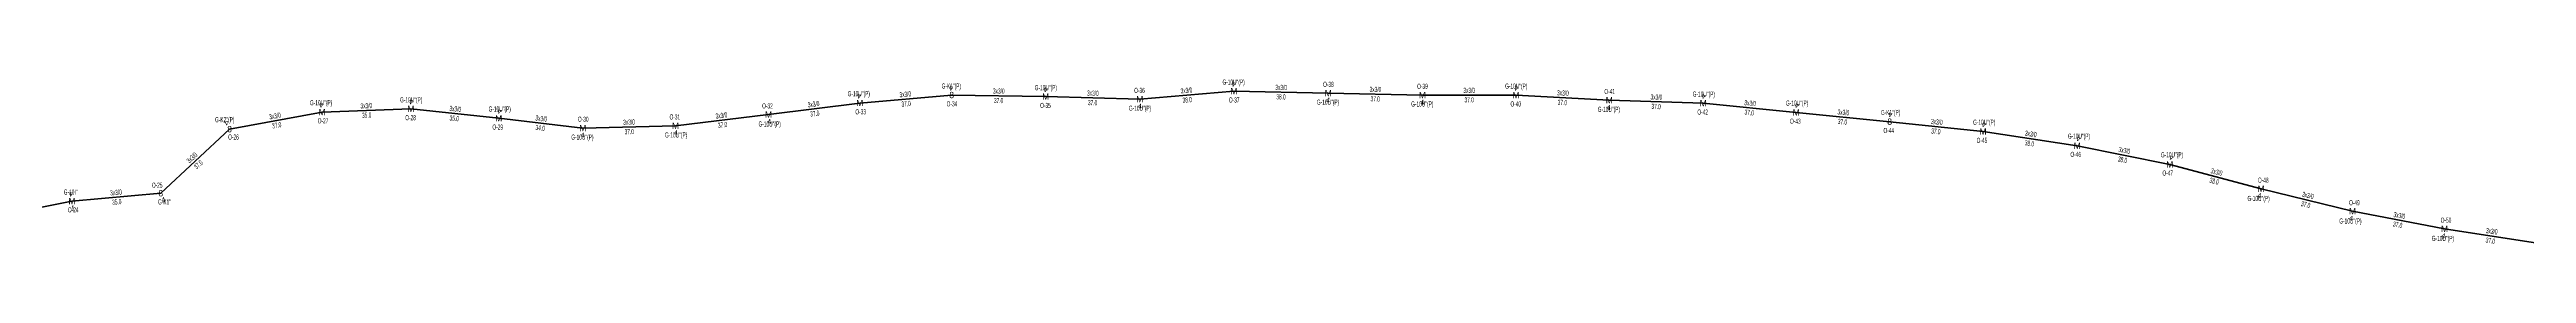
# Model space of a CAD drawing. Header units: millimetres. Extents: x 457514 to 465753, y 4009688 to 4014636.
# Drawn here: x 459356 to 460341, y 4011247 to 4011312 of the extents above; entities that cross this region are included whole.
import ezdxf
from ezdxf.enums import TextEntityAlignment as Align

# ---------------------------------------------------------------- set-up
doc = ezdxf.new("R2010")
doc.units = ezdxf.units.MM
doc.layers.add('DIREK_OG_YENI', color=10, linetype='Continuous', lineweight=25)
doc.layers.add('HAT_OG_HAVAI_YENI', color=1, linetype='Continuous', lineweight=70)
doc.styles.add('Direk', font='B_CAD')
doc.styles.get("Standard").update_dxf_attribs({"font": 'Arial'})

msp = doc.modelspace()

# ---------------------------------------------------------------- linework, layer by layer
at = {"layer": 'HAT_OG_HAVAI_YENI'}
for p, q in [((459678.26593, 4011302.686766), (459714.799, 4011305.853)), ((459714.799, 4011305.853), (459752.174604, 4011305.214465)), ((459752.174604, 4011305.214465), (459789.584341, 4011304.186468)), ((459789.584341, 4011304.186468), (459827.013237, 4011307.402666)), ((459827.013237, 4011307.402666), (459864.517375, 4011306.577471)), ((459864.517375, 4011306.577471), (459901.951789, 4011305.826654)), ((459901.951789, 4011305.826654), (459939.17353, 4011305.820312)), ((459939.17353, 4011305.820312), (459976.254339, 4011303.754642)), ((459427.707, 4011292.327), (459464.510049, 4011299.110288)), ((459464.510049, 4011299.110288), (459499.806378, 4011300.374718)), ((459499.806378, 4011300.374718), (459534.714306, 4011296.614104)), ((459534.714306, 4011296.614104), (459568.15989, 4011292.755156)), ((459604.999411, 4011293.686186), (459641.993749, 4011298.079299)), ((459641.993749, 4011298.079299), (459678.26593, 4011302.686766)), ((459976.254339, 4011303.754642), (460013.61717, 4011302.592205)), ((460013.61717, 4011302.592205), (460050.578215, 4011298.975184)), ((460050.578215, 4011298.975184), (460087.731, 4011295.275)), ((459400.355, 4011266.918), (459427.707, 4011292.327)), ((459568.15989, 4011292.755156), (459604.999411, 4011293.686186)), ((460087.731, 4011295.275), (460124.845365, 4011291.349686)), ((460124.845365, 4011291.349686), (460162.312407, 4011285.762917)), ((460162.312407, 4011285.762917), (460199.080033, 4011278.329994)), ((460199.080033, 4011278.329994), (460235.393074, 4011268.717131)), ((459365.051, 4011263.826), (459400.355, 4011266.918)), ((460235.393074, 4011268.717131), (460271.756648, 4011259.762686)), ((459328.250088, 4011256.445307), (459365.051, 4011263.826)), ((460271.756648, 4011259.762686), (460308.345573, 4011252.794319)), ((460308.345573, 4011252.794319), (460345.329627, 4011247.180373))]:
    msp.add_line(p, q, dxfattribs=at)

# ---------------------------------------------------------------- texts
at = {"layer": 'DIREK_OG_YENI', "width": 0.53}
for s, p in [("G-10U''(P)", (459677.871803, 4011306.376982)), ("G-K1''(P)", (459714.675696, 4011309.406589)), ("G-10U''(P)", (459752.253555, 4011308.757886)), ('O-36', (459789.482426, 4011307.684984)), ("G-10U''(P)", (459826.89973, 4011310.964208)), ('O-38', (459864.590963, 4011310.076697)), ('O-39', (459901.987182, 4011309.326475)), ("G-10U''(P)", (459939.272751, 4011309.374426)), ('O-41', (459976.406107, 4011307.25135)), ("G-10U''(P)", (460013.850373, 4011306.212542)), ("G-K2''(P)", (459425.812486, 4011296.099224)), ("G-10U''(P)", (459464.105621, 4011302.804637)), ('O-27', (459464.890925, 4011295.631073)), ("G-10U''(P)", (459499.934031, 4011303.943526)), ('O-28', (459499.681267, 4011296.876955)), ("G-10U''(P)", (459535.126779, 4011300.311653)), ('O-30', (459568.316646, 4011296.251644)), ('O-31', (459604.748564, 4011297.177185)), ("G-10U''(P)", (459642.450223, 4011294.364676)), ('O-32', (459641.566859, 4011301.553168)), ('O-33', (459678.637627, 4011299.206559)), ('O-34', (459714.920371, 4011302.355105)), ('O-35', (459752.096639, 4011301.715333)), ("G-10U''(P)", (459789.687942, 4011300.630067)), ('O-37', (459827.124725, 4011303.904443)), ("G-10U''(P)", (459864.442908, 4011303.03644)), ("G-10U''(P)", (459901.916194, 4011302.306724)), ('O-40', (459939.075857, 4011302.321675)), ("G-10U''(P)", (459976.098831, 4011300.171778)), ('O-42', (460013.392185, 4011299.099444)), ("G-10U''(P)", (460050.941285, 4011302.652698)), ('O-43', (460050.234342, 4011295.492117)), ("G-K1''(P)", (460088.105256, 4011298.919978)), ("G-10U''(P)", (460125.319368, 4011295.070912)), ('O-26', (459429.277819, 4011289.199297)), ('O-29', (459534.326277, 4011293.13568)), ("G-10U''(P)", (459567.999145, 4011289.169687)), ("G-10U''(P)", (459605.260475, 4011290.053018)), ('O-44', (460087.373509, 4011291.793305)), ('O-45', (460124.403115, 4011287.877739)), ("G-10U''(P)", (460162.976897, 4011289.548847)), ('O-46', (460161.707351, 4011282.315613)), ("G-10U''(P)", (460199.977579, 4011282.178419)), ('O-47', (460198.285082, 4011274.921468)), ("G-10I''", (459364.540666, 4011267.379342)), ('O-25', (459398.934317, 4011270.116696)), ("G-10U''(P)", (460234.404932, 4011264.849107)), ('O-48', (460236.259378, 4011272.108225)), ('O-24', (459365.548567, 4011260.361548)), ("G-K1''", (459401.872426, 4011263.501486)), ("G-10U''(P)", (460270.920174, 4011255.928933)), ('O-49', (460272.50275, 4011263.182237)), ('O-50', (460308.93571, 4011256.244208)), ("G-10U''(P)", (460307.698896, 4011249.013905))]:
    msp.add_text(s, height=2.05, dxfattribs=at).set_placement(p, align=Align.MIDDLE_CENTER)
at = {"layer": 'DIREK_OG_YENI', "color": 32, "style": 'Direk'}
for s, rotation, p in [('4', 186.096264, (459677.968572, 4011305.470931)), ('4', 181.987275, (459714.701903, 4011308.651316)), ('4', 178.723591, (459752.236976, 4011308.01377)), ('4', 181.825399, (459826.924046, 4011310.201246)), ('4', 178.400871, (459939.251668, 4011308.619222)), ('4', 176.314396, (460013.797158, 4011305.386414)), ('4', 206.667059, (459426.450345, 4011294.829163)), ('4', 186.247406, (459464.205347, 4011301.893659)), ('4', 177.951457, (459499.906468, 4011303.172929)), ('4', 173.634795, (459535.024729, 4011299.396844)), ('4', 367.005715, (459642.33526, 4011295.300204)), ('4', 361.668602, (459789.665872, 4011301.387656)), ('4', 358.795259, (459864.458505, 4011303.77809)), ('4', 359.420609, (459901.923476, 4011303.026797)), ('4', 357.514743, (459976.132924, 4011300.957275)), ('4', 174.361633, (460050.853313, 4011301.761637)), ('4', 174.137573, (460088.016993, 4011298.060356)), ('4', 357.433013, (459568.034485, 4011289.957966)), ('4', 364.109959, (459605.20009, 4011290.893386)), ('4', 172.740857, (460125.199165, 4011294.127243)), ('4', 170.045087, (460162.796452, 4011288.52076)), ('4', 166.871901, (460199.715994, 4011281.056815)), ('4', 188.172975, (459364.652946, 4011266.597562)), ('4', 345.669467, (460234.700031, 4011266.004256)), ('f', 368.172975, (459365.449054, 4011261.054438)), ('4', 383.948134, (459401.491547, 4011264.359043)), ('4', 347.691711, (460271.159768, 4011257.027044)), ('4', 350.292946, (460307.873462, 4011250.034407))]:
    msp.add_text(s, height=2, rotation=rotation, dxfattribs=at).set_placement(p, align=Align.MIDDLE_CENTER)
at = {"layer": 'DIREK_OG_YENI', "style": 'Direk'}
for s, p in [('8', (459714.799, 4011305.853)), ('M', (459752.174604, 4011305.214465)), ('M', (459789.584341, 4011304.186468)), ('M', (459827.013237, 4011307.402666)), ('M', (459864.517375, 4011306.577471)), ('M', (459901.951789, 4011305.826654)), ('M', (459939.17353, 4011305.820312)), ('M', (459464.510049, 4011299.110288)), ('M', (459499.806378, 4011300.374718)), ('M', (459534.714306, 4011296.614104)), ('M', (459641.993749, 4011298.079299)), ('M', (459678.26593, 4011302.686766)), ('M', (459976.254339, 4011303.754642)), ('M', (460013.61717, 4011302.592205)), ('M', (460050.578215, 4011298.975184)), ('8', (460087.731, 4011295.275)), ('8', (459427.707, 4011292.327)), ('M', (459568.15989, 4011292.755156)), ('M', (459604.999411, 4011293.686186)), ('M', (460124.845365, 4011291.349686)), ('M', (460162.312407, 4011285.762917)), ('M', (460199.080033, 4011278.329994)), ('8', (459400.355, 4011266.918)), ('M', (460235.393074, 4011268.717131)), ('M', (459365.051, 4011263.826)), ('M', (460271.756648, 4011259.762686)), ('M', (460308.345573, 4011252.794319))]:
    msp.add_text(s, height=2.5, dxfattribs=at).set_placement(p, align=Align.MIDDLE_CENTER)
at = {"layer": 'HAT_OG_HAVAI_YENI', "lineweight": 30, "width": 0.53}
for rotation, p in [(4.954108, (459696.458822, 4011305.116942)), (359.02053, (459733.501093, 4011306.383843)), (358.425943, (459770.902821, 4011305.550146)), (4.91126, (459808.226018, 4011306.641447)), (358.739537, (459845.784004, 4011307.839863)), (358.850981, (459883.251627, 4011307.051892)), (359.990237, (459920.562804, 4011306.673483)), (356.811504, (459957.761212, 4011305.636161)), (358.217982, (459994.962187, 4011304.023012)), (10.443235, (459445.95467, 4011296.55458)), (2.051646, (459482.127783, 4011300.591958)), (353.851267, (459517.351385, 4011299.339521)), (353.418322, (459551.534524, 4011295.529028)), (1.447703, (459586.558176, 4011294.0704)), (6.772215, (459623.396346, 4011296.726812)), (7.239215, (459660.022729, 4011301.226257)), (354.41081, (460032.180478, 4011301.629653)), (354.312424, (460069.239035, 4011297.970878)), (353.962718, (460106.377771, 4011294.157599)), (351.519025, (460143.704245, 4011289.397007)), (42.890273, (459413.45271, 4011280.245394)), (348.571149, (460180.864648, 4011282.879601)), (345.172653, (460217.454075, 4011274.345259)), (5.005061, (459382.6287, 4011266.21906)), (346.166281, (460253.778101, 4011265.065253)), (349.217141, (460290.210135, 4011257.113494)), (351.368752, (460326.965163, 4011250.827719))]:
    msp.add_text('3x3/0', height=2.05, rotation=rotation, dxfattribs=at).set_placement(p, align=Align.CENTER)
for s, rotation, p in [('38.0', 358.739537, (459845.746608, 4011306.140274)), ('37.0', 358.850981, (459883.217537, 4011305.352234)), ('35.0', 2.051646, (459482.188644, 4011298.893048)), ('35.0', 353.851267, (459517.169299, 4011297.649301)), ('37.0', 7.239215, (459660.23695, 4011299.539808)), ('37.0', 4.954108, (459696.605631, 4011303.423293)), ('37.0', 359.02053, (459733.472033, 4011304.684092)), ('37.0', 358.425943, (459770.856123, 4011303.850787)), ('38.0', 4.91126, (459808.37156, 4011304.947688)), ('37.0', 359.990237, (459920.562515, 4011304.973483)), ('37.0', 356.811504, (459957.666656, 4011303.938793)), ('37.0', 358.217982, (459994.909322, 4011302.323835)), ('37.0', 354.41081, (460032.014907, 4011299.937736)), ('37.0', 354.312424, (460069.070558, 4011296.279247)), ('37.0', 10.443235, (459446.262814, 4011294.882741)), ('34.0', 353.418322, (459551.339671, 4011293.840232)), ('37.0', 1.447703, (459586.601125, 4011292.370942)), ('37.0', 6.772215, (459623.596814, 4011295.038673)), ('37.0', 353.962718, (460106.198972, 4011292.467028)), ('38.0', 351.519025, (460143.453527, 4011287.715596)), ('37.0', 42.890273, (459414.609724, 4011278.999874)), ('38.0', 348.571149, (460180.527792, 4011281.21331)), ('38.0', 345.172653, (460217.019033, 4011272.701866)), ('35.0', 5.005061, (459382.777015, 4011264.525542)), ('37.0', 346.166281, (460253.371622, 4011263.414564)), ('37.0', 349.217141, (460289.892086, 4011255.44351)), ('37.0', 351.368752, (460326.710036, 4011249.146972))]:
    msp.add_text(s, height=2.05, rotation=rotation, dxfattribs=at).set_placement(p, align=Align.TOP_CENTER)

doc.saveas('drawing.dxf')
